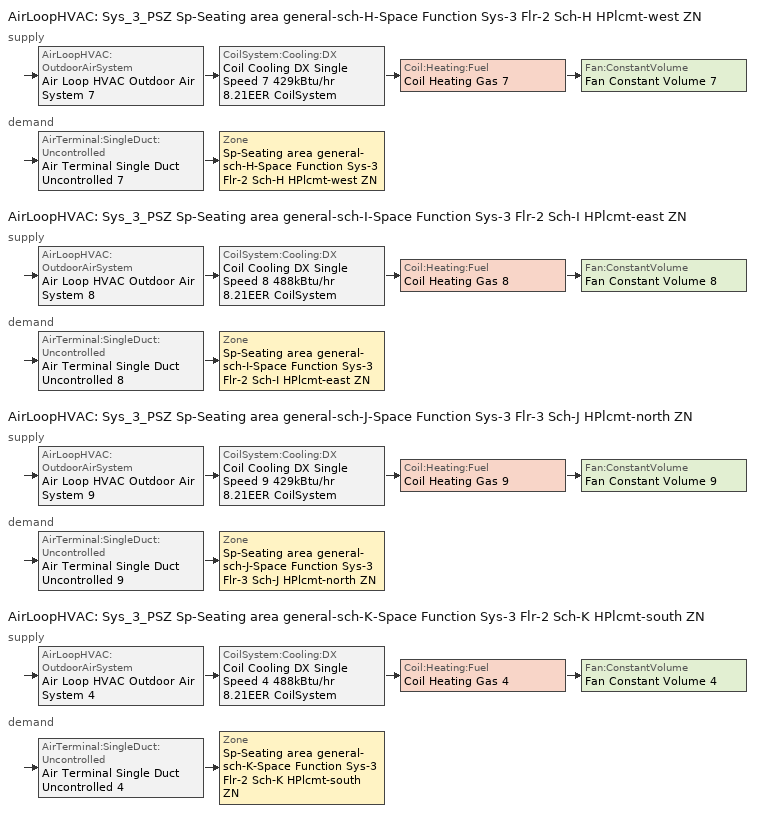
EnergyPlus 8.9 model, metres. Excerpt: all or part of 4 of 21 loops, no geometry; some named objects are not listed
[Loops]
AirLoopHVAC 'Sys_3_PSZ Sp-Seating area general-sch-H-Space Function Sys-3 Flr-2 Sch-H HPlcmt-west ZN'
 supply: AirLoopHVAC:OutdoorAirSystem 'Air Loop HVAC Outdoor Air System 7' > CoilSystem:Cooling:DX 'Coil Cooling DX Single Speed 7 429kBtu/hr 8.21EER CoilSystem' > Coil:Heating:Fuel 'Coil Heating Gas 7' > Fan:ConstantVolume 'Fan Constant Volume 7'
 demand: AirTerminal:SingleDuct:Uncontrolled 'Air Terminal Single Duct Uncontrolled 7' > Zone 'Sp-Seating area general-sch-H-Space Function Sys-3 Flr-2 Sch-H HPlcmt-west ZN'
AirLoopHVAC 'Sys_3_PSZ Sp-Seating area general-sch-I-Space Function Sys-3 Flr-2 Sch-I HPlcmt-east ZN'
 supply: AirLoopHVAC:OutdoorAirSystem 'Air Loop HVAC Outdoor Air System 8' > CoilSystem:Cooling:DX 'Coil Cooling DX Single Speed 8 488kBtu/hr 8.21EER CoilSystem' > Coil:Heating:Fuel 'Coil Heating Gas 8' > Fan:ConstantVolume 'Fan Constant Volume 8'
 demand: AirTerminal:SingleDuct:Uncontrolled 'Air Terminal Single Duct Uncontrolled 8' > Zone 'Sp-Seating area general-sch-I-Space Function Sys-3 Flr-2 Sch-I HPlcmt-east ZN'
AirLoopHVAC 'Sys_3_PSZ Sp-Seating area general-sch-J-Space Function Sys-3 Flr-3 Sch-J HPlcmt-north ZN'
 supply: AirLoopHVAC:OutdoorAirSystem 'Air Loop HVAC Outdoor Air System 9' > CoilSystem:Cooling:DX 'Coil Cooling DX Single Speed 9 429kBtu/hr 8.21EER CoilSystem' > Coil:Heating:Fuel 'Coil Heating Gas 9' > Fan:ConstantVolume 'Fan Constant Volume 9'
 demand: AirTerminal:SingleDuct:Uncontrolled 'Air Terminal Single Duct Uncontrolled 9' > Zone 'Sp-Seating area general-sch-J-Space Function Sys-3 Flr-3 Sch-J HPlcmt-north ZN'
AirLoopHVAC 'Sys_3_PSZ Sp-Seating area general-sch-K-Space Function Sys-3 Flr-2 Sch-K HPlcmt-south ZN'
 supply: AirLoopHVAC:OutdoorAirSystem 'Air Loop HVAC Outdoor Air System 4' > CoilSystem:Cooling:DX 'Coil Cooling DX Single Speed 4 488kBtu/hr 8.21EER CoilSystem' > Coil:Heating:Fuel 'Coil Heating Gas 4' > Fan:ConstantVolume 'Fan Constant Volume 4'
 demand: AirTerminal:SingleDuct:Uncontrolled 'Air Terminal Single Duct Uncontrolled 4' > Zone 'Sp-Seating area general-sch-K-Space Function Sys-3 Flr-2 Sch-K HPlcmt-south ZN'
[ZoneControl:Thermostat] Control Object Type 1=ThermostatSetpoint:DualSetpoint
Name | Zone or ZoneList | Control Type Schedule | Control Name 1
Sp-Seating area general-sch-H-Space Function Sys-3 Flr-2 Sch-H HPlcmt-west ZN Thermostat | Sp-Seating area general-sch-H-Space Function Sys-3 Flr-2 Sch-H HPlcmt-west ZN | Sp-Seating area general-sch-H-Space Function Sys-3 Flr-2 Sch-H HPlcmt-west ZN Thermostat Schedule | Space Function Seating area general-sch-H Thermostat 2
Sp-Seating area general-sch-I-Space Function Sys-3 Flr-2 Sch-I HPlcmt-east ZN Thermostat | Sp-Seating area general-sch-I-Space Function Sys-3 Flr-2 Sch-I HPlcmt-east ZN | Sp-Seating area general-sch-I-Space Function Sys-3 Flr-2 Sch-I HPlcmt-east ZN Thermostat Schedule | Space Function Seating area general-sch-I Thermostat 2
Sp-Seating area general-sch-J-Space Function Sys-3 Flr-3 Sch-J HPlcmt-north ZN Thermostat | Sp-Seating area general-sch-J-Space Function Sys-3 Flr-3 Sch-J HPlcmt-north ZN | Sp-Seating area general-sch-J-Space Function Sys-3 Flr-3 Sch-J HPlcmt-north ZN Thermostat Schedule | Space Function Seating area general-sch-J Thermostat 2
Sp-Seating area general-sch-K-Space Function Sys-3 Flr-2 Sch-K HPlcmt-south ZN Thermostat | Sp-Seating area general-sch-K-Space Function Sys-3 Flr-2 Sch-K HPlcmt-south ZN | Sp-Seating area general-sch-K-Space Function Sys-3 Flr-2 Sch-K HPlcmt-south ZN Thermostat Schedule | Space Function Seating area general-sch-K Thermostat 2
[ThermostatSetpoint:DualSetpoint]
Name | Heating Setpoint Temperature Schedule | Cooling Setpoint Temperature Schedule
Space Function Seating area general-sch-H Thermostat 2 | NECB-H-Thermostat Setpoint-Heating | NECB-H-Thermostat Setpoint-Cooling
Space Function Seating area general-sch-I Thermostat 2 | NECB-I-Thermostat Setpoint-Heating | NECB-I-Thermostat Setpoint-Cooling
Space Function Seating area general-sch-J Thermostat 2 | NECB-J-Thermostat Setpoint-Heating | NECB-J-Thermostat Setpoint-Cooling
Space Function Seating area general-sch-K Thermostat 2 | NECB-K-Thermostat Setpoint-Heating | NECB-K-Thermostat Setpoint-Cooling
[Zone equipment]
Sp-Seating area general-sch-H-Space Function Sys-3 Flr-2 Sch-H HPlcmt-west ZN: Air Terminal Single Duct Uncontrolled 7, Zone HVAC Baseboard Convective Water 7
Sp-Seating area general-sch-I-Space Function Sys-3 Flr-2 Sch-I HPlcmt-east ZN: Air Terminal Single Duct Uncontrolled 8, Zone HVAC Baseboard Convective Water 8
Sp-Seating area general-sch-J-Space Function Sys-3 Flr-3 Sch-J HPlcmt-north ZN: Air Terminal Single Duct Uncontrolled 9, Zone HVAC Baseboard Convective Water 9
Sp-Seating area general-sch-K-Space Function Sys-3 Flr-2 Sch-K HPlcmt-south ZN: Air Terminal Single Duct Uncontrolled 4, Zone HVAC Baseboard Convective Water 4
[Sizing:Zone] Zone Cooling Design Supply Air Temperature Input Method=SupplyAirTemperature; Zone Cooling Design Supply Air Temperature {C}=13; Zone Cooling Design Supply Air Temperature Difference {deltaC}=11.11; Zone Heating Design Supply Air Temperature Input Method=SupplyAirTemperature; Zone Heating Design Supply Air Temperature {C}=43; Zone Heating Design Supply Air Temperature Difference {deltaC}=11.11; Zone Cooling Design Supply Air Humidity Ratio {kgWater/kgDryAir}=0.0085; Zone Heating Design Supply Air Humidity Ratio {kgWater/kgDryAir}=0.008; Zone Heating Sizing Factor=1.3; Zone Cooling Sizing Factor=1.1; Cooling Design Air Flow Method=DesignDay; Cooling Design Air Flow Rate {m3/s}=0; Cooling Minimum Air Flow per Zone Floor Area {m3/s-m2}=0.000762; Cooling Minimum Air Flow {m3/s}=0; Cooling Minimum Air Flow Fraction=0; Heating Design Air Flow Method=DesignDay; Heating Design Air Flow Rate {m3/s}=0; Heating Maximum Air Flow per Zone Floor Area {m3/s-m2}=0.002032; Heating Maximum Air Flow {m3/s}=0.141576; Heating Maximum Air Flow Fraction=0.3; Account for Dedicated Outdoor Air System=No
Name | Design Specification Outdoor Air Object | Design Specification Zone Air Distribution Object
Sp-Seating area general-sch-H-Space Function Sys-3 Flr-2 Sch-H HPlcmt-west ZN | Space Function Seating area general-sch-H Ventilation | Sp-Seating area general-sch-H-Space Function Sys-3 Flr-2 Sch-H HPlcmt-west ZN Design Spec Zone Air Dist
Sp-Seating area general-sch-I-Space Function Sys-3 Flr-2 Sch-I HPlcmt-east ZN | Space Function Seating area general-sch-I Ventilation | Sp-Seating area general-sch-I-Space Function Sys-3 Flr-2 Sch-I HPlcmt-east ZN Design Spec Zone Air Dist
Sp-Seating area general-sch-J-Space Function Sys-3 Flr-3 Sch-J HPlcmt-north ZN | Space Function Seating area general-sch-J Ventilation | Sp-Seating area general-sch-J-Space Function Sys-3 Flr-3 Sch-J HPlcmt-north ZN Design Spec Zone Air Dist
Sp-Seating area general-sch-K-Space Function Sys-3 Flr-2 Sch-K HPlcmt-south ZN | Space Function Seating area general-sch-K Ventilation | Sp-Seating area general-sch-K-Space Function Sys-3 Flr-2 Sch-K HPlcmt-south ZN Design Spec Zone Air Dist
[DesignSpecification:ZoneAirDistribution] Zone Air Distribution Effectiveness in Cooling Mode=1; Zone Air Distribution Effectiveness in Heating Mode=1
Sp-Seating area general-sch-H-Space Function Sys-3 Flr-2 Sch-H HPlcmt-west ZN Design Spec Zone Air Dist; Sp-Seating area general-sch-I-Space Function Sys-3 Flr-2 Sch-I HPlcmt-east ZN Design Spec Zone Air Dist; Sp-Seating area general-sch-J-Space Function Sys-3 Flr-3 Sch-J HPlcmt-north ZN Design Spec Zone Air Dist; Sp-Seating area general-sch-K-Space Function Sys-3 Flr-2 Sch-K HPlcmt-south ZN Design Spec Zone Air Dist
[Controller:MechanicalVentilation] Demand Controlled Ventilation=No; System Outdoor Air Method=ZoneSum
Name | Availability Schedule | Zone Name 1 | Design Specification Outdoor Air Object Name 1 | Design Specification Zone Air Distribution Object Name 1
Controller Mechanical Ventilation 7 | Sys_3_PSZ Sp-Seating area general-sch-H-Space Function Sys-3 Flr-2 Sch-H HPlcmt-west ZN Occ Sch | Sp-Seating area general-sch-H-Space Function Sys-3 Flr-2 Sch-H HPlcmt-west ZN | Space Function Seating area general-sch-H Ventilation | Sp-Seating area general-sch-H-Space Function Sys-3 Flr-2 Sch-H HPlcmt-west ZN Design Spec Zone Air Dist
Controller Mechanical Ventilation 8 | Sys_3_PSZ Sp-Seating area general-sch-I-Space Function Sys-3 Flr-2 Sch-I HPlcmt-east ZN Occ Sch | Sp-Seating area general-sch-I-Space Function Sys-3 Flr-2 Sch-I HPlcmt-east ZN | Space Function Seating area general-sch-I Ventilation | Sp-Seating area general-sch-I-Space Function Sys-3 Flr-2 Sch-I HPlcmt-east ZN Design Spec Zone Air Dist
Controller Mechanical Ventilation 9 | Sys_3_PSZ Sp-Seating area general-sch-J-Space Function Sys-3 Flr-3 Sch-J HPlcmt-north ZN Occ Sch | Sp-Seating area general-sch-J-Space Function Sys-3 Flr-3 Sch-J HPlcmt-north ZN | Space Function Seating area general-sch-J Ventilation | Sp-Seating area general-sch-J-Space Function Sys-3 Flr-3 Sch-J HPlcmt-north ZN Design Spec Zone Air Dist
Controller Mechanical Ventilation 4 | Sys_3_PSZ Sp-Seating area general-sch-K-Space Function Sys-3 Flr-2 Sch-K HPlcmt-south ZN Occ Sch | Sp-Seating area general-sch-K-Space Function Sys-3 Flr-2 Sch-K HPlcmt-south ZN | Space Function Seating area general-sch-K Ventilation | Sp-Seating area general-sch-K-Space Function Sys-3 Flr-2 Sch-K HPlcmt-south ZN Design Spec Zone Air Dist
[DesignSpecification:OutdoorAir] Outdoor Air Method=Sum; Outdoor Air Flow per Person {m3/s-person}=0; Outdoor Air Flow per Zone Floor Area {m3/s-m2}=0.00404876; Outdoor Air Flow per Zone {m3/s}=0; Outdoor Air Flow Air Changes per Hour {1/hr}=0
Space Function Seating area general-sch-H Ventilation; Space Function Seating area general-sch-I Ventilation; Space Function Seating area general-sch-J Ventilation; Space Function Seating area general-sch-K Ventilation
[AirTerminal:SingleDuct:Uncontrolled] Availability Schedule=Always On Discrete; Maximum Air Flow Rate {m3/s}=AutoSize
Air Terminal Single Duct Uncontrolled 7; Air Terminal Single Duct Uncontrolled 8; Air Terminal Single Duct Uncontrolled 9; Air Terminal Single Duct Uncontrolled 4
[AirLoopHVAC] Design Supply Air Flow Rate {m3/s}=AutoSize
Sys_3_PSZ Sp-Seating area general-sch-H-Space Function Sys-3 Flr-2 Sch-H HPlcmt-west ZN; Sys_3_PSZ Sp-Seating area general-sch-I-Space Function Sys-3 Flr-2 Sch-I HPlcmt-east ZN; Sys_3_PSZ Sp-Seating area general-sch-J-Space Function Sys-3 Flr-3 Sch-J HPlcmt-north ZN; Sys_3_PSZ Sp-Seating area general-sch-K-Space Function Sys-3 Flr-2 Sch-K HPlcmt-south ZN
[Sizing:System] Type of Load to Size On=Sensible; Design Outdoor Air Flow Rate {m3/s}=Autosize; Central Heating Maximum System Air Flow Ratio=1; Preheat Design Temperature {C}=7; Preheat Design Humidity Ratio {kgWater/kgDryAir}=0.008; Precool Design Temperature {C}=13; Precool Design Humidity Ratio {kgWater/kgDryAir}=0.008; Central Cooling Design Supply Air Temperature {C}=13; Central Heating Design Supply Air Temperature {C}=43; Type of Zone Sum to Use=NonCoincident; 100% Outdoor Air in Cooling=No; 100% Outdoor Air in Heating=No; Central Cooling Design Supply Air Humidity Ratio {kgWater/kgDryAir}=0.0085; Central Heating Design Supply Air Humidity Ratio {kgWater/kgDryAir}=0.008; Cooling Supply Air Flow Rate Method=DesignDay; Cooling Supply Air Flow Rate {m3/s}=0; Cooling Supply Air Flow Rate Per Floor Area {m3/s-m2}=0.00996765; Cooling Fraction of Autosized Cooling Supply Air Flow Rate=1; Cooling Supply Air Flow Rate Per Unit Cooling Capacity {m3/s-W}=3.94755e-05; Heating Supply Air Flow Rate Method=DesignDay; Heating Supply Air Flow Rate {m3/s}=0; Heating Supply Air Flow Rate Per Floor Area {m3/s-m2}=0.00996765; Heating Fraction of Autosized Heating Supply Air Flow Rate=1; Heating Fraction of Autosized Cooling Supply Air Flow Rate=1; Heating Supply Air Flow Rate Per Unit Heating Capacity {m3/s-W}=3.15882e-05; System Outdoor Air Method=ZoneSum; Zone Maximum Outdoor Air Fraction=1; Cooling Design Capacity Method=CoolingDesignCapacity; Cooling Design Capacity {W}=Autosize; Cooling Design Capacity Per Floor Area {W/m2}=234.7; Fraction of Autosized Cooling Design Capacity=1; Heating Design Capacity Method=HeatingDesignCapacity; Heating Design Capacity {W}=Autosize; Heating Design Capacity Per Floor Area {W/m2}=157; Fraction of Autosized Heating Design Capacity=1; Central Cooling Capacity Control Method=OnOff
Sys_3_PSZ Sp-Seating area general-sch-H-Space Function Sys-3 Flr-2 Sch-H HPlcmt-west ZN; Sys_3_PSZ Sp-Seating area general-sch-I-Space Function Sys-3 Flr-2 Sch-I HPlcmt-east ZN; Sys_3_PSZ Sp-Seating area general-sch-J-Space Function Sys-3 Flr-3 Sch-J HPlcmt-north ZN; Sys_3_PSZ Sp-Seating area general-sch-K-Space Function Sys-3 Flr-2 Sch-K HPlcmt-south ZN
[Controller:OutdoorAir] Minimum Outdoor Air Flow Rate {m3/s}=Autosize; Maximum Outdoor Air Flow Rate {m3/s}=Autosize; Economizer Control Type=DifferentialEnthalpy; Economizer Control Action Type=ModulateFlow; Lockout Type=NoLockout; Minimum Limit Type=FixedMinimum; High Humidity Control=No; Control High Indoor Humidity Based on Outdoor Humidity Ratio=Yes; Heat Recovery Bypass Control Type=BypassWhenOAFlowGreaterThanMinimum
Name | Minimum Outdoor Air Schedule | Mechanical Ventilation Controller
Controller Outdoor Air 7 | Sys_3_PSZ Sp-Seating area general-sch-H-Space Function Sys-3 Flr-2 Sch-H HPlcmt-west ZN Occ Sch | Controller Mechanical Ventilation 7
Controller Outdoor Air 8 | Sys_3_PSZ Sp-Seating area general-sch-I-Space Function Sys-3 Flr-2 Sch-I HPlcmt-east ZN Occ Sch | Controller Mechanical Ventilation 8
Controller Outdoor Air 9 | Sys_3_PSZ Sp-Seating area general-sch-J-Space Function Sys-3 Flr-3 Sch-J HPlcmt-north ZN Occ Sch | Controller Mechanical Ventilation 9
Controller Outdoor Air 4 | Sys_3_PSZ Sp-Seating area general-sch-K-Space Function Sys-3 Flr-2 Sch-K HPlcmt-south ZN Occ Sch | Controller Mechanical Ventilation 4
[HeatExchanger:AirToAir:SensibleAndLatent] Availability Schedule=Always On Discrete; Nominal Supply Air Flow Rate {m3/s}=Autosize; Sensible Effectiveness at 100% Heating Air Flow=0.5; Latent Effectiveness at 100% Heating Air Flow=0.5; Sensible Effectiveness at 75% Heating Air Flow=0.5; Latent Effectiveness at 75% Heating Air Flow=0.5; Sensible Effectiveness at 100% Cooling Air Flow=0.5; Latent Effectiveness at 100% Cooling Air Flow=0.5; Sensible Effectiveness at 75% Cooling Air Flow=0.5; Latent Effectiveness at 75% Cooling Air Flow=0.5; Nominal Electric Power {W}=5496.85; Supply Air Outlet Temperature Control=Yes; Heat Exchanger Type=Rotary; Frost Control Type=ExhaustOnly; Threshold Temperature {C}=-23.3; Initial Defrost Time Fraction=0.167; Rate of Defrost Time Fraction Increase {1/K}=1.44; Economizer Lockout=Yes
Sys_3_PSZ Sp-Seating area general-sch-H-Space Function Sys-3 Flr-2 Sch-H HPlcmt-west ZN ERV; Sys_3_PSZ Sp-Seating area general-sch-I-Space Function Sys-3 Flr-2 Sch-I HPlcmt-east ZN ERV; Sys_3_PSZ Sp-Seating area general-sch-J-Space Function Sys-3 Flr-3 Sch-J HPlcmt-north ZN ERV; Sys_3_PSZ Sp-Seating area general-sch-K-Space Function Sys-3 Flr-2 Sch-K HPlcmt-south ZN ERV
[SetpointManager:OutdoorAirPretreat] Control Variable=Temperature; Minimum Setpoint Temperature {C}=-99; Maximum Setpoint Temperature {C}=99; Minimum Setpoint Humidity Ratio {kgWater/kgDryAir}=1e-05; Maximum Setpoint Humidity Ratio {kgWater/kgDryAir}=1
Setpoint Manager Outdoor Air Pretreat 11; Setpoint Manager Outdoor Air Pretreat 12; Setpoint Manager Outdoor Air Pretreat 13; Setpoint Manager Outdoor Air Pretreat 14
[SetpointManager:MixedAir] Control Variable=Temperature
Node 120 OS Default SPM; Node 119 OS Default SPM; Node 118 OS Default SPM; Node 133 OS Default SPM; Node 132 OS Default SPM; Node 131 OS Default SPM; Node 146 OS Default SPM; Node 145 OS Default SPM; Node 144 OS Default SPM; Node 81 OS Default SPM; Node 80 OS Default SPM; Node 79 OS Default SPM
[CoilSystem:Cooling:DX] Availability Schedule=Always On Discrete
Name | Cooling Coil
Coil Cooling DX Single Speed 7 429kBtu/hr 8.21EER CoilSystem | Coil Cooling DX Single Speed 7 429kBtu/hr 8.21EER
Coil Cooling DX Single Speed 8 488kBtu/hr 8.21EER CoilSystem | Coil Cooling DX Single Speed 8 488kBtu/hr 8.21EER
Coil Cooling DX Single Speed 9 429kBtu/hr 8.21EER CoilSystem | Coil Cooling DX Single Speed 9 429kBtu/hr 8.21EER
Coil Cooling DX Single Speed 4 488kBtu/hr 8.21EER CoilSystem | Coil Cooling DX Single Speed 4 488kBtu/hr 8.21EER
[Coil:Cooling:DX:SingleSpeed] Availability Schedule=Always On Discrete; Gross Rated Total Cooling Capacity {W}=Autosize; Gross Rated Sensible Heat Ratio=Autosize; Rated Air Flow Rate {m3/s}=Autosize; Rated Evaporator Fan Power Per Volume Flow Rate {W/(m3/s)}=773.3; Total Cooling Capacity Function of Temperature Curve=DXCOOL-NECB2011-REF-CAPFT; Total Cooling Capacity Function of Flow Fraction Curve=DXCOOL-NECB2011-REF-CAPFFLOW; Energy Input Ratio Function of Temperature Curve=DXCOOL-NECB2011-REF-COOLEIRFT; Energy Input Ratio Function of Flow Fraction Curve=DXCOOL-NECB2011-REF-COOLEIRFFLOW; Part Load Fraction Correlation Curve=DXCOOL-NECB2011-REF-COOLPLFFPLR; Condenser Type=AirCooled; Evaporative Condenser Effectiveness=0; Evaporative Condenser Air Flow Rate {m3/s}=Autosize; Evaporative Condenser Pump Rated Power Consumption {W}=Autosize; Crankcase Heater Capacity {W}=0; Maximum Outdoor Dry-Bulb Temperature for Crankcase Heater Operation {C}=0; Basin Heater Capacity {W/K}=0; Basin Heater Setpoint Temperature {C}=10
Name | Gross Rated Cooling COP {W/W}
Coil Cooling DX Single Speed 7 429kBtu/hr 8.21EER; Coil Cooling DX Single Speed 9 429kBtu/hr 8.21EER | 3.05097
Coil Cooling DX Single Speed 8 488kBtu/hr 8.21EER; Coil Cooling DX Single Speed 4 488kBtu/hr 8.21EER | 3.08912
[Coil:Heating:Fuel] Availability Schedule=Always On Discrete; Fuel Type=NaturalGas; Burner Efficiency=0.81; Nominal Capacity {W}=AutoSize; Parasitic Electric Load {W}=0; Part Load Fraction Correlation Curve=FURNACE-EFFPLR-NECB2011; Parasitic Fuel Load {W}=0
Coil Heating Gas 7; Coil Heating Gas 8; Coil Heating Gas 9; Coil Heating Gas 4
[Fan:ConstantVolume] Fan Total Efficiency=0.39975; Pressure Rise {Pa}=640; Maximum Flow Rate {m3/s}=AutoSize; Motor Efficiency=0.615; Motor In Airstream Fraction=1
Name | Availability Schedule
Fan Constant Volume 7 | Sys_3_PSZ Sp-Seating area general-sch-H-Space Function Sys-3 Flr-2 Sch-H HPlcmt-west ZN Occ Sch
Fan Constant Volume 8 | Sys_3_PSZ Sp-Seating area general-sch-I-Space Function Sys-3 Flr-2 Sch-I HPlcmt-east ZN Occ Sch
Fan Constant Volume 9 | Sys_3_PSZ Sp-Seating area general-sch-J-Space Function Sys-3 Flr-3 Sch-J HPlcmt-north ZN Occ Sch
Fan Constant Volume 4 | Sys_3_PSZ Sp-Seating area general-sch-K-Space Function Sys-3 Flr-2 Sch-K HPlcmt-south ZN Occ Sch
[SetpointManager:SingleZone:Reheat] Control Variable=Temperature; Minimum Supply Air Temperature {C}=13; Maximum Supply Air Temperature {C}=43
Name | Control Zone
Setpoint Manager Single Zone Reheat 7 | Sp-Seating area general-sch-H-Space Function Sys-3 Flr-2 Sch-H HPlcmt-west ZN
Setpoint Manager Single Zone Reheat 8 | Sp-Seating area general-sch-I-Space Function Sys-3 Flr-2 Sch-I HPlcmt-east ZN
Setpoint Manager Single Zone Reheat 9 | Sp-Seating area general-sch-J-Space Function Sys-3 Flr-3 Sch-J HPlcmt-north ZN
Setpoint Manager Single Zone Reheat 4 | Sp-Seating area general-sch-K-Space Function Sys-3 Flr-2 Sch-K HPlcmt-south ZN
[Schedule:Compact]
Sp-Seating area general-sch-H-Space Function Sys-3 Flr-2 Sch-H HPlcmt-west ZN Thermostat Schedule; Sp-Seating area general-sch-I-Space Function Sys-3 Flr-2 Sch-I HPlcmt-east ZN Thermostat Schedule; Sp-Seating area general-sch-J-Space Function Sys-3 Flr-3 Sch-J HPlcmt-north ZN Thermostat Schedule; Sp-Seating area general-sch-K-Space Function Sys-3 Flr-2 Sch-K HPlcmt-south ZN Thermostat Schedule: Through: 12/31, For: AllDays, Until: 24:00, 4
[Schedule:Day:Interval]
NECB-J-Thermostat Setpoint-Heating Sun|Hol Day; NECB-J-Thermostat Setpoint-Heating Default|Wkdy Day; NECB-J-Thermostat Setpoint-Heating Sat Day; NECB-J-Thermostat Setpoint-Heating Default: No, 24:00, 22
NECB-J-Thermostat Setpoint-Cooling Sun|Hol Day; NECB-J-Thermostat Setpoint-Cooling Default|Wkdy Day; NECB-J-Thermostat Setpoint-Cooling Sat Day; NECB-J-Thermostat Setpoint-Cooling Default; NECB-H-Thermostat Setpoint-Cooling Sun|Hol Day; NECB-H-Thermostat Setpoint-Cooling Default|Wkdy Day; NECB-H-Thermostat Setpoint-Cooling Sat Day; NECB-H-Thermostat Setpoint-Cooling Default: No, 24:00, 24
NECB-K-Thermostat Setpoint-Heating Sun|Hol Day; NECB-K-Thermostat Setpoint-Heating Default|Wkdy Day; NECB-K-Thermostat Setpoint-Heating Sat Day; NECB-K-Thermostat Setpoint-Heating Default: No, 24:00, 5
NECB-K-Thermostat Setpoint-Cooling Sun|Hol Day; NECB-K-Thermostat Setpoint-Cooling Default|Wkdy Day; NECB-K-Thermostat Setpoint-Cooling Sat Day; NECB-K-Thermostat Setpoint-Cooling Default: No, 24:00, 35
NECB-H-Thermostat Setpoint-Heating Sun|Hol Day; NECB-H-Thermostat Setpoint-Heating Default|Wkdy Day; NECB-H-Thermostat Setpoint-Heating Sat Day; NECB-H-Thermostat Setpoint-Heating Default: No, 01:00, 22, 07:00, 18, 08:00, 20, 24:00, 22
Sys_3_PSZ Sp-Seating area general-sch-H-Space Function Sys-3 Flr-2 Sch-H HPlcmt-west ZN Occ Sch Sunday; Sys_3_PSZ Sp-Seating area general-sch-H-Space Function Sys-3 Flr-2 Sch-H HPlcmt-west ZN Occ Sch Monday; Sys_3_PSZ Sp-Seating area general-sch-H-Space Function Sys-3 Flr-2 Sch-H HPlcmt-west ZN Occ Sch Tuesday; Sys_3_PSZ Sp-Seating area general-sch-H-Space Function Sys-3 Flr-2 Sch-H HPlcmt-west ZN Occ Sch Wednesday; Sys_3_PSZ Sp-Seating area general-sch-H-Space Function Sys-3 Flr-2 Sch-H HPlcmt-west ZN Occ Sch Thursday; Sys_3_PSZ Sp-Seating area general-sch-H-Space Function Sys-3 Flr-2 Sch-H HPlcmt-west ZN Occ Sch Friday; Sys_3_PSZ Sp-Seating area general-sch-H-Space Function Sys-3 Flr-2 Sch-H HPlcmt-west ZN Occ Sch Saturday; Sys_3_PSZ Sp-Seating area general-sch-H-Space Function Sys-3 Flr-2 Sch-H HPlcmt-west ZN Occ Sch Default; Sys_3_PSZ Sp-Seating area general-sch-H-Space Function Sys-3 Flr-2 Sch-H HPlcmt-west ZN Occ Sch Summer Design Day; Sys_3_PSZ Sp-Seating area general-sch-H-Space Function Sys-3 Flr-2 Sch-H HPlcmt-west ZN Occ Sch Winter Design Day; Sys_3_PSZ Sp-Seating area general-sch-I-Space Function Sys-3 Flr-2 Sch-I HPlcmt-east ZN Occ Sch Default; Sys_3_PSZ Sp-Seating area general-sch-I-Space Function Sys-3 Flr-2 Sch-I HPlcmt-east ZN Occ Sch Summer Design Day; Sys_3_PSZ Sp-Seating area general-sch-I-Space Function Sys-3 Flr-2 Sch-I HPlcmt-east ZN Occ Sch Winter Design Day; Sys_3_PSZ Sp-Seating area general-sch-J-Space Function Sys-3 Flr-3 Sch-J HPlcmt-north ZN Occ Sch Sunday; Sys_3_PSZ Sp-Seating area general-sch-J-Space Function Sys-3 Flr-3 Sch-J HPlcmt-north ZN Occ Sch Monday; Sys_3_PSZ Sp-Seating area general-sch-J-Space Function Sys-3 Flr-3 Sch-J HPlcmt-north ZN Occ Sch Tuesday; Sys_3_PSZ Sp-Seating area general-sch-J-Space Function Sys-3 Flr-3 Sch-J HPlcmt-north ZN Occ Sch Wednesday; Sys_3_PSZ Sp-Seating area general-sch-J-Space Function Sys-3 Flr-3 Sch-J HPlcmt-north ZN Occ Sch Thursday; Sys_3_PSZ Sp-Seating area general-sch-J-Space Function Sys-3 Flr-3 Sch-J HPlcmt-north ZN Occ Sch Friday; Sys_3_PSZ Sp-Seating area general-sch-J-Space Function Sys-3 Flr-3 Sch-J HPlcmt-north ZN Occ Sch Saturday; Sys_3_PSZ Sp-Seating area general-sch-J-Space Function Sys-3 Flr-3 Sch-J HPlcmt-north ZN Occ Sch Default; Sys_3_PSZ Sp-Seating area general-sch-J-Space Function Sys-3 Flr-3 Sch-J HPlcmt-north ZN Occ Sch Summer Design Day; Sys_3_PSZ Sp-Seating area general-sch-J-Space Function Sys-3 Flr-3 Sch-J HPlcmt-north ZN Occ Sch Winter Design Day; Sys_3_PSZ Sp-Seating area general-sch-K-Space Function Sys-3 Flr-2 Sch-K HPlcmt-south ZN Occ Sch Default; Sys_3_PSZ Sp-Seating area general-sch-K-Space Function Sys-3 Flr-2 Sch-K HPlcmt-south ZN Occ Sch Summer Design Day; Sys_3_PSZ Sp-Seating area general-sch-K-Space Function Sys-3 Flr-2 Sch-K HPlcmt-south ZN Occ Sch Winter Design Day: No, 24:00, 1
NECB-I-Thermostat Setpoint-Heating Sun|Hol Day: No, 07:00, 18, 08:00, 20, 14:00, 22, 24:00, 18
NECB-I-Thermostat Setpoint-Heating Default|Wkdy Day; NECB-I-Thermostat Setpoint-Heating Default: No, 14:00, 18, 15:00, 20, 24:00, 22
NECB-I-Thermostat Setpoint-Heating Sat Day: No, 10:00, 18, 11:00, 20, 24:00, 22
NECB-I-Thermostat Setpoint-Cooling Sun|Hol Day: No, 07:00, 35, 14:00, 24, 24:00, 35
NECB-I-Thermostat Setpoint-Cooling Default|Wkdy Day; NECB-I-Thermostat Setpoint-Cooling Default: No, 14:00, 35, 24:00, 24
NECB-I-Thermostat Setpoint-Cooling Sat Day: No, 10:00, 35, 24:00, 24
Sys_3_PSZ Sp-Seating area general-sch-I-Space Function Sys-3 Flr-2 Sch-I HPlcmt-east ZN Occ Sch Sunday: No, 08:00, 0, 14:00, 1, 24:00, 0
Sys_3_PSZ Sp-Seating area general-sch-I-Space Function Sys-3 Flr-2 Sch-I HPlcmt-east ZN Occ Sch Monday; Sys_3_PSZ Sp-Seating area general-sch-I-Space Function Sys-3 Flr-2 Sch-I HPlcmt-east ZN Occ Sch Tuesday; Sys_3_PSZ Sp-Seating area general-sch-I-Space Function Sys-3 Flr-2 Sch-I HPlcmt-east ZN Occ Sch Wednesday; Sys_3_PSZ Sp-Seating area general-sch-I-Space Function Sys-3 Flr-2 Sch-I HPlcmt-east ZN Occ Sch Thursday; Sys_3_PSZ Sp-Seating area general-sch-I-Space Function Sys-3 Flr-2 Sch-I HPlcmt-east ZN Occ Sch Friday: No, 18:00, 0, 24:00, 1
Sys_3_PSZ Sp-Seating area general-sch-I-Space Function Sys-3 Flr-2 Sch-I HPlcmt-east ZN Occ Sch Saturday: No, 13:00, 0, 24:00, 1
Sys_3_PSZ Sp-Seating area general-sch-K-Space Function Sys-3 Flr-2 Sch-K HPlcmt-south ZN Occ Sch Sunday; Sys_3_PSZ Sp-Seating area general-sch-K-Space Function Sys-3 Flr-2 Sch-K HPlcmt-south ZN Occ Sch Monday; Sys_3_PSZ Sp-Seating area general-sch-K-Space Function Sys-3 Flr-2 Sch-K HPlcmt-south ZN Occ Sch Tuesday; Sys_3_PSZ Sp-Seating area general-sch-K-Space Function Sys-3 Flr-2 Sch-K HPlcmt-south ZN Occ Sch Wednesday; Sys_3_PSZ Sp-Seating area general-sch-K-Space Function Sys-3 Flr-2 Sch-K HPlcmt-south ZN Occ Sch Thursday; Sys_3_PSZ Sp-Seating area general-sch-K-Space Function Sys-3 Flr-2 Sch-K HPlcmt-south ZN Occ Sch Friday; Sys_3_PSZ Sp-Seating area general-sch-K-Space Function Sys-3 Flr-2 Sch-K HPlcmt-south ZN Occ Sch Saturday: No, 06:00, 0, 20:00, 1, 24:00, 0
[Schedule:Week:Daily]
NECB-J-Thermostat Setpoint-Heating Week Rule - Jan1-Dec31: NECB-J-Thermostat Setpoint-Heating Sun|Hol Day, NECB-J-Thermostat Setpoint-Heating Default|Wkdy Day, NECB-J-Thermostat Setpoint-Heating Default|Wkdy Day, NECB-J-Thermostat Setpoint-Heating Default|Wkdy Day, NECB-J-Thermostat Setpoint-Heating Default|Wkdy Day, NECB-J-Thermostat Setpoint-Heating Default|Wkdy Day, NECB-J-Thermostat Setpoint-Heating Sat Day, NECB-J-Thermostat Setpoint-Heating Default, NECB-J-Thermostat Setpoint-Heating Default, NECB-J-Thermostat Setpoint-Heating Default, NECB-J-Thermostat Setpoint-Heating Default, NECB-J-Thermostat Setpoint-Heating Default
NECB-J-Thermostat Setpoint-Cooling Week Rule - Jan1-Dec31: NECB-J-Thermostat Setpoint-Cooling Sun|Hol Day, NECB-J-Thermostat Setpoint-Cooling Default|Wkdy Day, NECB-J-Thermostat Setpoint-Cooling Default|Wkdy Day, NECB-J-Thermostat Setpoint-Cooling Default|Wkdy Day, NECB-J-Thermostat Setpoint-Cooling Default|Wkdy Day, NECB-J-Thermostat Setpoint-Cooling Default|Wkdy Day, NECB-J-Thermostat Setpoint-Cooling Sat Day, NECB-J-Thermostat Setpoint-Cooling Default, NECB-J-Thermostat Setpoint-Cooling Default, NECB-J-Thermostat Setpoint-Cooling Default, NECB-J-Thermostat Setpoint-Cooling Default, NECB-J-Thermostat Setpoint-Cooling Default
NECB-K-Thermostat Setpoint-Heating Week Rule - Jan1-Dec31: NECB-K-Thermostat Setpoint-Heating Sun|Hol Day, NECB-K-Thermostat Setpoint-Heating Default|Wkdy Day, NECB-K-Thermostat Setpoint-Heating Default|Wkdy Day, NECB-K-Thermostat Setpoint-Heating Default|Wkdy Day, NECB-K-Thermostat Setpoint-Heating Default|Wkdy Day, NECB-K-Thermostat Setpoint-Heating Default|Wkdy Day, NECB-K-Thermostat Setpoint-Heating Sat Day, NECB-K-Thermostat Setpoint-Heating Default, NECB-K-Thermostat Setpoint-Heating Default, NECB-K-Thermostat Setpoint-Heating Default, NECB-K-Thermostat Setpoint-Heating Default, NECB-K-Thermostat Setpoint-Heating Default
NECB-K-Thermostat Setpoint-Cooling Week Rule - Jan1-Dec31: NECB-K-Thermostat Setpoint-Cooling Sun|Hol Day, NECB-K-Thermostat Setpoint-Cooling Default|Wkdy Day, NECB-K-Thermostat Setpoint-Cooling Default|Wkdy Day, NECB-K-Thermostat Setpoint-Cooling Default|Wkdy Day, NECB-K-Thermostat Setpoint-Cooling Default|Wkdy Day, NECB-K-Thermostat Setpoint-Cooling Default|Wkdy Day, NECB-K-Thermostat Setpoint-Cooling Sat Day, NECB-K-Thermostat Setpoint-Cooling Default, NECB-K-Thermostat Setpoint-Cooling Default, NECB-K-Thermostat Setpoint-Cooling Default, NECB-K-Thermostat Setpoint-Cooling Default, NECB-K-Thermostat Setpoint-Cooling Default
NECB-H-Thermostat Setpoint-Heating Week Rule - Jan1-Dec31: NECB-H-Thermostat Setpoint-Heating Sun|Hol Day, NECB-H-Thermostat Setpoint-Heating Default|Wkdy Day, NECB-H-Thermostat Setpoint-Heating Default|Wkdy Day, NECB-H-Thermostat Setpoint-Heating Default|Wkdy Day, NECB-H-Thermostat Setpoint-Heating Default|Wkdy Day, NECB-H-Thermostat Setpoint-Heating Default|Wkdy Day, NECB-H-Thermostat Setpoint-Heating Sat Day, NECB-H-Thermostat Setpoint-Heating Default, NECB-H-Thermostat Setpoint-Heating Default, NECB-H-Thermostat Setpoint-Heating Default, NECB-H-Thermostat Setpoint-Heating Default, NECB-H-Thermostat Setpoint-Heating Default
NECB-H-Thermostat Setpoint-Cooling Week Rule - Jan1-Dec31: NECB-H-Thermostat Setpoint-Cooling Sun|Hol Day, NECB-H-Thermostat Setpoint-Cooling Default|Wkdy Day, NECB-H-Thermostat Setpoint-Cooling Default|Wkdy Day, NECB-H-Thermostat Setpoint-Cooling Default|Wkdy Day, NECB-H-Thermostat Setpoint-Cooling Default|Wkdy Day, NECB-H-Thermostat Setpoint-Cooling Default|Wkdy Day, NECB-H-Thermostat Setpoint-Cooling Sat Day, NECB-H-Thermostat Setpoint-Cooling Default, NECB-H-Thermostat Setpoint-Cooling Default, NECB-H-Thermostat Setpoint-Cooling Default, NECB-H-Thermostat Setpoint-Cooling Default, NECB-H-Thermostat Setpoint-Cooling Default
Sys_3_PSZ Sp-Seating area general-sch-H-Space Function Sys-3 Flr-2 Sch-H HPlcmt-west ZN Occ Sch Week Rule - Jan1-Dec31: Sys_3_PSZ Sp-Seating area general-sch-H-Space Function Sys-3 Flr-2 Sch-H HPlcmt-west ZN Occ Sch Sunday, Sys_3_PSZ Sp-Seating area general-sch-H-Space Function Sys-3 Flr-2 Sch-H HPlcmt-west ZN Occ Sch Monday, Sys_3_PSZ Sp-Seating area general-sch-H-Space Function Sys-3 Flr-2 Sch-H HPlcmt-west ZN Occ Sch Tuesday, Sys_3_PSZ Sp-Seating area general-sch-H-Space Function Sys-3 Flr-2 Sch-H HPlcmt-west ZN Occ Sch Wednesday, Sys_3_PSZ Sp-Seating area general-sch-H-Space Function Sys-3 Flr-2 Sch-H HPlcmt-west ZN Occ Sch Thursday, Sys_3_PSZ Sp-Seating area general-sch-H-Space Function Sys-3 Flr-2 Sch-H HPlcmt-west ZN Occ Sch Friday, Sys_3_PSZ Sp-Seating area general-sch-H-Space Function Sys-3 Flr-2 Sch-H HPlcmt-west ZN Occ Sch Saturday, Sys_3_PSZ Sp-Seating area general-sch-H-Space Function Sys-3 Flr-2 Sch-H HPlcmt-west ZN Occ Sch Default, Sys_3_PSZ Sp-Seating area general-sch-H-Space Function Sys-3 Flr-2 Sch-H HPlcmt-west ZN Occ Sch Summer Design Day, Sys_3_PSZ Sp-Seating area general-sch-H-Space Function Sys-3 Flr-2 Sch-H HPlcmt-west ZN Occ Sch Winter Design Day, Sys_3_PSZ Sp-Seating area general-sch-H-Space Function Sys-3 Flr-2 Sch-H HPlcmt-west ZN Occ Sch Default, Sys_3_PSZ Sp-Seating area general-sch-H-Space Function Sys-3 Flr-2 Sch-H HPlcmt-west ZN Occ Sch Default
NECB-I-Thermostat Setpoint-Heating Week Rule - Jan1-Dec31: NECB-I-Thermostat Setpoint-Heating Sun|Hol Day, NECB-I-Thermostat Setpoint-Heating Default|Wkdy Day, NECB-I-Thermostat Setpoint-Heating Default|Wkdy Day, NECB-I-Thermostat Setpoint-Heating Default|Wkdy Day, NECB-I-Thermostat Setpoint-Heating Default|Wkdy Day, NECB-I-Thermostat Setpoint-Heating Default|Wkdy Day, NECB-I-Thermostat Setpoint-Heating Sat Day, NECB-I-Thermostat Setpoint-Heating Default, NECB-I-Thermostat Setpoint-Heating Default, NECB-I-Thermostat Setpoint-Heating Default, NECB-I-Thermostat Setpoint-Heating Default, NECB-I-Thermostat Setpoint-Heating Default
NECB-I-Thermostat Setpoint-Cooling Week Rule - Jan1-Dec31: NECB-I-Thermostat Setpoint-Cooling Sun|Hol Day, NECB-I-Thermostat Setpoint-Cooling Default|Wkdy Day, NECB-I-Thermostat Setpoint-Cooling Default|Wkdy Day, NECB-I-Thermostat Setpoint-Cooling Default|Wkdy Day, NECB-I-Thermostat Setpoint-Cooling Default|Wkdy Day, NECB-I-Thermostat Setpoint-Cooling Default|Wkdy Day, NECB-I-Thermostat Setpoint-Cooling Sat Day, NECB-I-Thermostat Setpoint-Cooling Default, NECB-I-Thermostat Setpoint-Cooling Default, NECB-I-Thermostat Setpoint-Cooling Default, NECB-I-Thermostat Setpoint-Cooling Default, NECB-I-Thermostat Setpoint-Cooling Default
Sys_3_PSZ Sp-Seating area general-sch-I-Space Function Sys-3 Flr-2 Sch-I HPlcmt-east ZN Occ Sch Week Rule - Jan1-Dec31: Sys_3_PSZ Sp-Seating area general-sch-I-Space Function Sys-3 Flr-2 Sch-I HPlcmt-east ZN Occ Sch Sunday, Sys_3_PSZ Sp-Seating area general-sch-I-Space Function Sys-3 Flr-2 Sch-I HPlcmt-east ZN Occ Sch Monday, Sys_3_PSZ Sp-Seating area general-sch-I-Space Function Sys-3 Flr-2 Sch-I HPlcmt-east ZN Occ Sch Tuesday, Sys_3_PSZ Sp-Seating area general-sch-I-Space Function Sys-3 Flr-2 Sch-I HPlcmt-east ZN Occ Sch Wednesday, Sys_3_PSZ Sp-Seating area general-sch-I-Space Function Sys-3 Flr-2 Sch-I HPlcmt-east ZN Occ Sch Thursday, Sys_3_PSZ Sp-Seating area general-sch-I-Space Function Sys-3 Flr-2 Sch-I HPlcmt-east ZN Occ Sch Friday, Sys_3_PSZ Sp-Seating area general-sch-I-Space Function Sys-3 Flr-2 Sch-I HPlcmt-east ZN Occ Sch Saturday, Sys_3_PSZ Sp-Seating area general-sch-I-Space Function Sys-3 Flr-2 Sch-I HPlcmt-east ZN Occ Sch Default, Sys_3_PSZ Sp-Seating area general-sch-I-Space Function Sys-3 Flr-2 Sch-I HPlcmt-east ZN Occ Sch Summer Design Day, Sys_3_PSZ Sp-Seating area general-sch-I-Space Function Sys-3 Flr-2 Sch-I HPlcmt-east ZN Occ Sch Winter Design Day, Sys_3_PSZ Sp-Seating area general-sch-I-Space Function Sys-3 Flr-2 Sch-I HPlcmt-east ZN Occ Sch Default, Sys_3_PSZ Sp-Seating area general-sch-I-Space Function Sys-3 Flr-2 Sch-I HPlcmt-east ZN Occ Sch Default
Sys_3_PSZ Sp-Seating area general-sch-J-Space Function Sys-3 Flr-3 Sch-J HPlcmt-north ZN Occ Sch Week Rule - Jan1-Dec31: Sys_3_PSZ Sp-Seating area general-sch-J-Space Function Sys-3 Flr-3 Sch-J HPlcmt-north ZN Occ Sch Sunday, Sys_3_PSZ Sp-Seating area general-sch-J-Space Function Sys-3 Flr-3 Sch-J HPlcmt-north ZN Occ Sch Monday, Sys_3_PSZ Sp-Seating area general-sch-J-Space Function Sys-3 Flr-3 Sch-J HPlcmt-north ZN Occ Sch Tuesday, Sys_3_PSZ Sp-Seating area general-sch-J-Space Function Sys-3 Flr-3 Sch-J HPlcmt-north ZN Occ Sch Wednesday, Sys_3_PSZ Sp-Seating area general-sch-J-Space Function Sys-3 Flr-3 Sch-J HPlcmt-north ZN Occ Sch Thursday, Sys_3_PSZ Sp-Seating area general-sch-J-Space Function Sys-3 Flr-3 Sch-J HPlcmt-north ZN Occ Sch Friday, Sys_3_PSZ Sp-Seating area general-sch-J-Space Function Sys-3 Flr-3 Sch-J HPlcmt-north ZN Occ Sch Saturday, Sys_3_PSZ Sp-Seating area general-sch-J-Space Function Sys-3 Flr-3 Sch-J HPlcmt-north ZN Occ Sch Default, Sys_3_PSZ Sp-Seating area general-sch-J-Space Function Sys-3 Flr-3 Sch-J HPlcmt-north ZN Occ Sch Summer Design Day, Sys_3_PSZ Sp-Seating area general-sch-J-Space Function Sys-3 Flr-3 Sch-J HPlcmt-north ZN Occ Sch Winter Design Day, Sys_3_PSZ Sp-Seating area general-sch-J-Space Function Sys-3 Flr-3 Sch-J HPlcmt-north ZN Occ Sch Default, Sys_3_PSZ Sp-Seating area general-sch-J-Space Function Sys-3 Flr-3 Sch-J HPlcmt-north ZN Occ Sch Default
Sys_3_PSZ Sp-Seating area general-sch-K-Space Function Sys-3 Flr-2 Sch-K HPlcmt-south ZN Occ Sch Week Rule - Jan1-Dec31: Sys_3_PSZ Sp-Seating area general-sch-K-Space Function Sys-3 Flr-2 Sch-K HPlcmt-south ZN Occ Sch Sunday, Sys_3_PSZ Sp-Seating area general-sch-K-Space Function Sys-3 Flr-2 Sch-K HPlcmt-south ZN Occ Sch Monday, Sys_3_PSZ Sp-Seating area general-sch-K-Space Function Sys-3 Flr-2 Sch-K HPlcmt-south ZN Occ Sch Tuesday, Sys_3_PSZ Sp-Seating area general-sch-K-Space Function Sys-3 Flr-2 Sch-K HPlcmt-south ZN Occ Sch Wednesday, Sys_3_PSZ Sp-Seating area general-sch-K-Space Function Sys-3 Flr-2 Sch-K HPlcmt-south ZN Occ Sch Thursday, Sys_3_PSZ Sp-Seating area general-sch-K-Space Function Sys-3 Flr-2 Sch-K HPlcmt-south ZN Occ Sch Friday, Sys_3_PSZ Sp-Seating area general-sch-K-Space Function Sys-3 Flr-2 Sch-K HPlcmt-south ZN Occ Sch Saturday, Sys_3_PSZ Sp-Seating area general-sch-K-Space Function Sys-3 Flr-2 Sch-K HPlcmt-south ZN Occ Sch Default, Sys_3_PSZ Sp-Seating area general-sch-K-Space Function Sys-3 Flr-2 Sch-K HPlcmt-south ZN Occ Sch Summer Design Day, Sys_3_PSZ Sp-Seating area general-sch-K-Space Function Sys-3 Flr-2 Sch-K HPlcmt-south ZN Occ Sch Winter Design Day, Sys_3_PSZ Sp-Seating area general-sch-K-Space Function Sys-3 Flr-2 Sch-K HPlcmt-south ZN Occ Sch Default, Sys_3_PSZ Sp-Seating area general-sch-K-Space Function Sys-3 Flr-2 Sch-K HPlcmt-south ZN Occ Sch Default
[Schedule:Year]
NECB-J-Thermostat Setpoint-Heating: NECB-J-Thermostat Setpoint-Heating Week Rule - Jan1-Dec31, 1, 1, 12, 31
NECB-J-Thermostat Setpoint-Cooling: NECB-J-Thermostat Setpoint-Cooling Week Rule - Jan1-Dec31, 1, 1, 12, 31
NECB-K-Thermostat Setpoint-Heating: NECB-K-Thermostat Setpoint-Heating Week Rule - Jan1-Dec31, 1, 1, 12, 31
NECB-K-Thermostat Setpoint-Cooling: NECB-K-Thermostat Setpoint-Cooling Week Rule - Jan1-Dec31, 1, 1, 12, 31
NECB-H-Thermostat Setpoint-Heating: NECB-H-Thermostat Setpoint-Heating Week Rule - Jan1-Dec31, 1, 1, 12, 31
NECB-H-Thermostat Setpoint-Cooling: NECB-H-Thermostat Setpoint-Cooling Week Rule - Jan1-Dec31, 1, 1, 12, 31
Sys_3_PSZ Sp-Seating area general-sch-H-Space Function Sys-3 Flr-2 Sch-H HPlcmt-west ZN Occ Sch: Sys_3_PSZ Sp-Seating area general-sch-H-Space Function Sys-3 Flr-2 Sch-H HPlcmt-west ZN Occ Sch Week Rule - Jan1-Dec31, 1, 1, 12, 31
NECB-I-Thermostat Setpoint-Heating: NECB-I-Thermostat Setpoint-Heating Week Rule - Jan1-Dec31, 1, 1, 12, 31
NECB-I-Thermostat Setpoint-Cooling: NECB-I-Thermostat Setpoint-Cooling Week Rule - Jan1-Dec31, 1, 1, 12, 31
Sys_3_PSZ Sp-Seating area general-sch-I-Space Function Sys-3 Flr-2 Sch-I HPlcmt-east ZN Occ Sch: Sys_3_PSZ Sp-Seating area general-sch-I-Space Function Sys-3 Flr-2 Sch-I HPlcmt-east ZN Occ Sch Week Rule - Jan1-Dec31, 1, 1, 12, 31
Sys_3_PSZ Sp-Seating area general-sch-J-Space Function Sys-3 Flr-3 Sch-J HPlcmt-north ZN Occ Sch: Sys_3_PSZ Sp-Seating area general-sch-J-Space Function Sys-3 Flr-3 Sch-J HPlcmt-north ZN Occ Sch Week Rule - Jan1-Dec31, 1, 1, 12, 31
Sys_3_PSZ Sp-Seating area general-sch-K-Space Function Sys-3 Flr-2 Sch-K HPlcmt-south ZN Occ Sch: Sys_3_PSZ Sp-Seating area general-sch-K-Space Function Sys-3 Flr-2 Sch-K HPlcmt-south ZN Occ Sch Week Rule - Jan1-Dec31, 1, 1, 12, 31
[Schedule:Constant]
Always On Discrete: Hourly Value=1
[Curve:Biquadratic] Minimum Value of x {BasedOnField A2}=13; Maximum Value of x {BasedOnField A2}=24; Minimum Value of y {BasedOnField A3}=24; Maximum Value of y {BasedOnField A3}=46
Name | Coefficient1 Constant | Coefficient2 x | Coefficient3 x**2 | Coefficient4 y | Coefficient5 y**2 | Coefficient6 x*y
DXCOOL-NECB2011-REF-CAPFT | 0.867905 | 0.0142459 | 0.00055436 | -0.0075575 | 3.3e-05 | -0.0001918
DXCOOL-NECB2011-REF-COOLEIRFT | 0.116936 | 0.0284933 | -0.0004112 | 0.0214108 | 0.00016103 | -0.0006791
[Curve:Quadratic] Coefficient1 Constant=1; Coefficient2 x=0; Coefficient3 x**2=0; Minimum Value of x {BasedOnField A2}=0; Maximum Value of x {BasedOnField A2}=1
DXCOOL-NECB2011-REF-CAPFFLOW; DXCOOL-NECB2011-REF-COOLEIRFFLOW
[Curve:Cubic] Maximum Value of x {BasedOnField A2}=1
Name | Coefficient1 Constant | Coefficient2 x | Coefficient3 x**2 | Coefficient4 x**3 | Minimum Value of x {BasedOnField A2}
DXCOOL-NECB2011-REF-COOLPLFFPLR | 0.0277 | 4.9151 | -8.184 | 4.2702 | 0.7
FURNACE-EFFPLR-NECB2011 | 0.7277 | 1.0667 | -1.5174 | 0.7282 | 0
